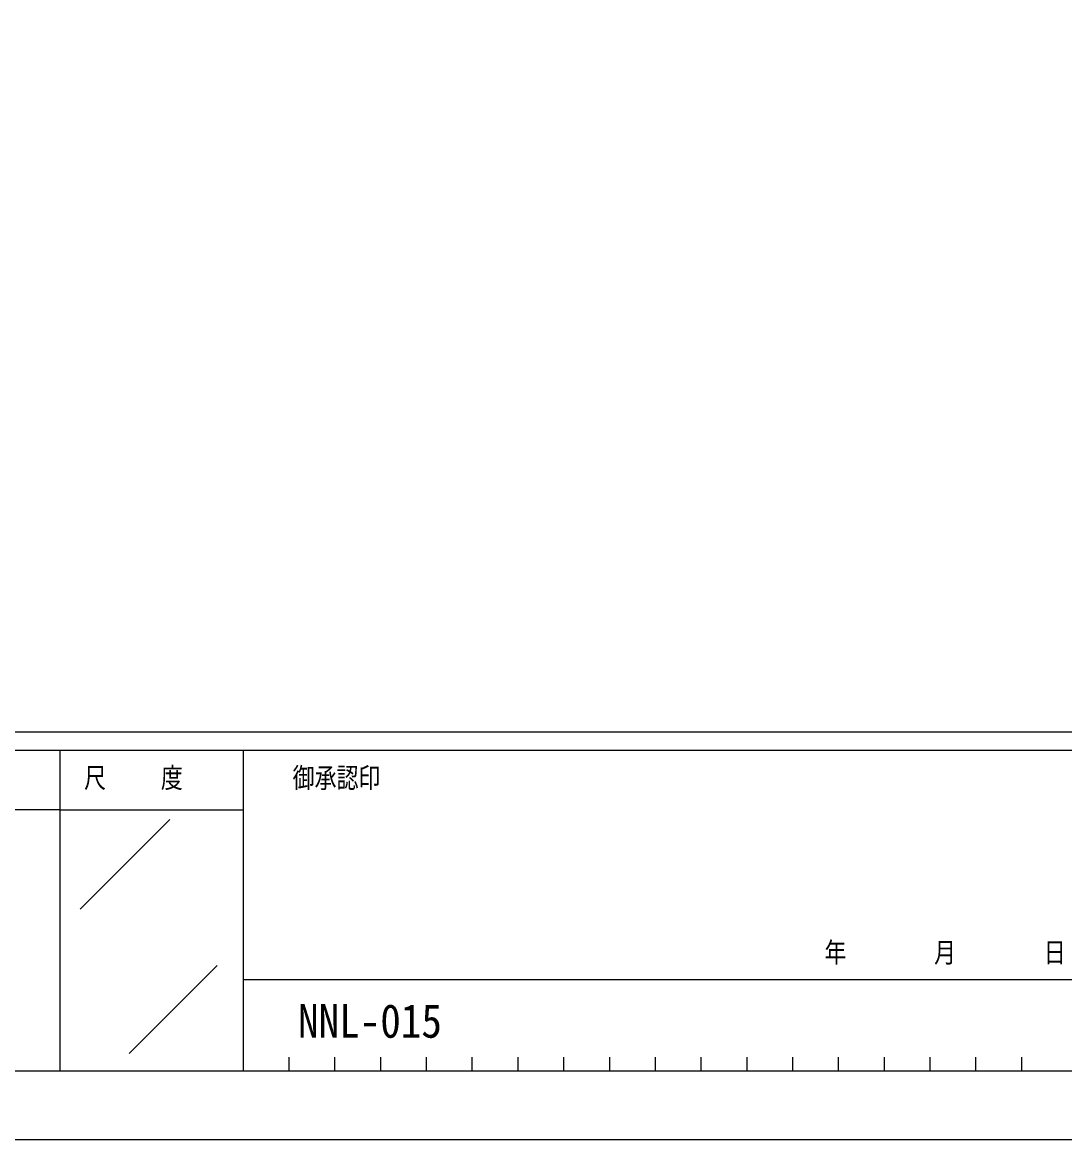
# Model space of a CAD drawing. Units: millimetres, scale not verified. Extents: x -841 to 841, y -594 to 594.
# Drawn here: x 388.8 to 616.4, y -594 to -350 of the extents above; entities that cross this region are included whole.
import ezdxf
from ezdxf.enums import TextEntityAlignment as Align

# ---------------------------------------------------------------- set-up
doc = ezdxf.new("R2010")
doc.units = ezdxf.units.MM
doc.header["$LTSCALE"] = 2
doc.layers.add('0-1_USER1', color=3, linetype='Continuous')
doc.layers.add('0-6_YKK_ZWAK', color=7, linetype='Continuous')
doc.styles.add('ＭＳ ゴシック', font='')
doc.styles.get('ＭＳ ゴシック').set_extended_font_data('MS Gothic')

msp = doc.modelspace()

# ---------------------------------------------------------------- linework, layer by layer
at = {"layer": '0-6_YKK_ZWAK'}
for p, q in [((779.004, -505), (-780.996, -505)), ((397.004, -509), (397.004, -579)), ((437.004, -509), (397.004, -509)), ((643.504, -509), (437.004, -509)), ((437.004, -509), (437.004, -579)), ((397.004, -522), (259.004, -522)), ((397.004, -522), (437.004, -522)), ((401.421, -543.658), (421.007, -524.072)), ((412.134, -575.198), (431.378, -555.954)), ((437.004, -559), (643.504, -559)), ((447.004, -576), (447.004, -579)), ((457.004, -576), (457.004, -579)), ((467.004, -576), (467.004, -579)), ((477.004, -576), (477.004, -579)), ((487.004, -576), (487.004, -579)), ((497.004, -576), (497.004, -579)), ((507.004, -576), (507.004, -579)), ((517.004, -576), (517.004, -579)), ((527.004, -576), (527.004, -579)), ((537.004, -576), (537.004, -579)), ((547.004, -576), (547.004, -579)), ((557.004, -576), (557.004, -579)), ((567.004, -576), (567.004, -579)), ((577.004, -576), (577.004, -579)), ((587.004, -576), (587.004, -579)), ((597.004, -576), (597.004, -579)), ((607.004, -576), (607.004, -579)), ((259.004, -579), (397.004, -579)), ((397.004, -579), (437.004, -579)), ((437.004, -579), (643.504, -579))]:
    msp.add_line(p, q, dxfattribs=at)
msp.add_lwpolyline([(-841, -594), (841, -594), (841, 594), (-841, 594)], close=True, dxfattribs=at)
msp.add_lwpolyline([(397.004, -509), (259.004, -509), (259.004, -579)], dxfattribs=at)

# ---------------------------------------------------------------- texts
at = {"layer": '0-1_USER1', "style": 'ＭＳ ゴシック', "width": 0.9}
msp.add_text('NNL-015', height=7.331, dxfattribs=at).set_placement((449.021, -573.941), align=Align.BOTTOM_LEFT)
at = {"layer": '0-6_YKK_ZWAK', "style": 'ＭＳ ゴシック', "width": 0.8}
for s, p in [('尺     度', (402.284, -518.5)), ('御承認印', (447.828, -518.5)), ('年        月        日', (563.981, -556.643))]:
    msp.add_text(s, height=4.399, dxfattribs=at).set_placement(p, align=Align.BOTTOM_LEFT)

doc.saveas('drawing.dxf')
